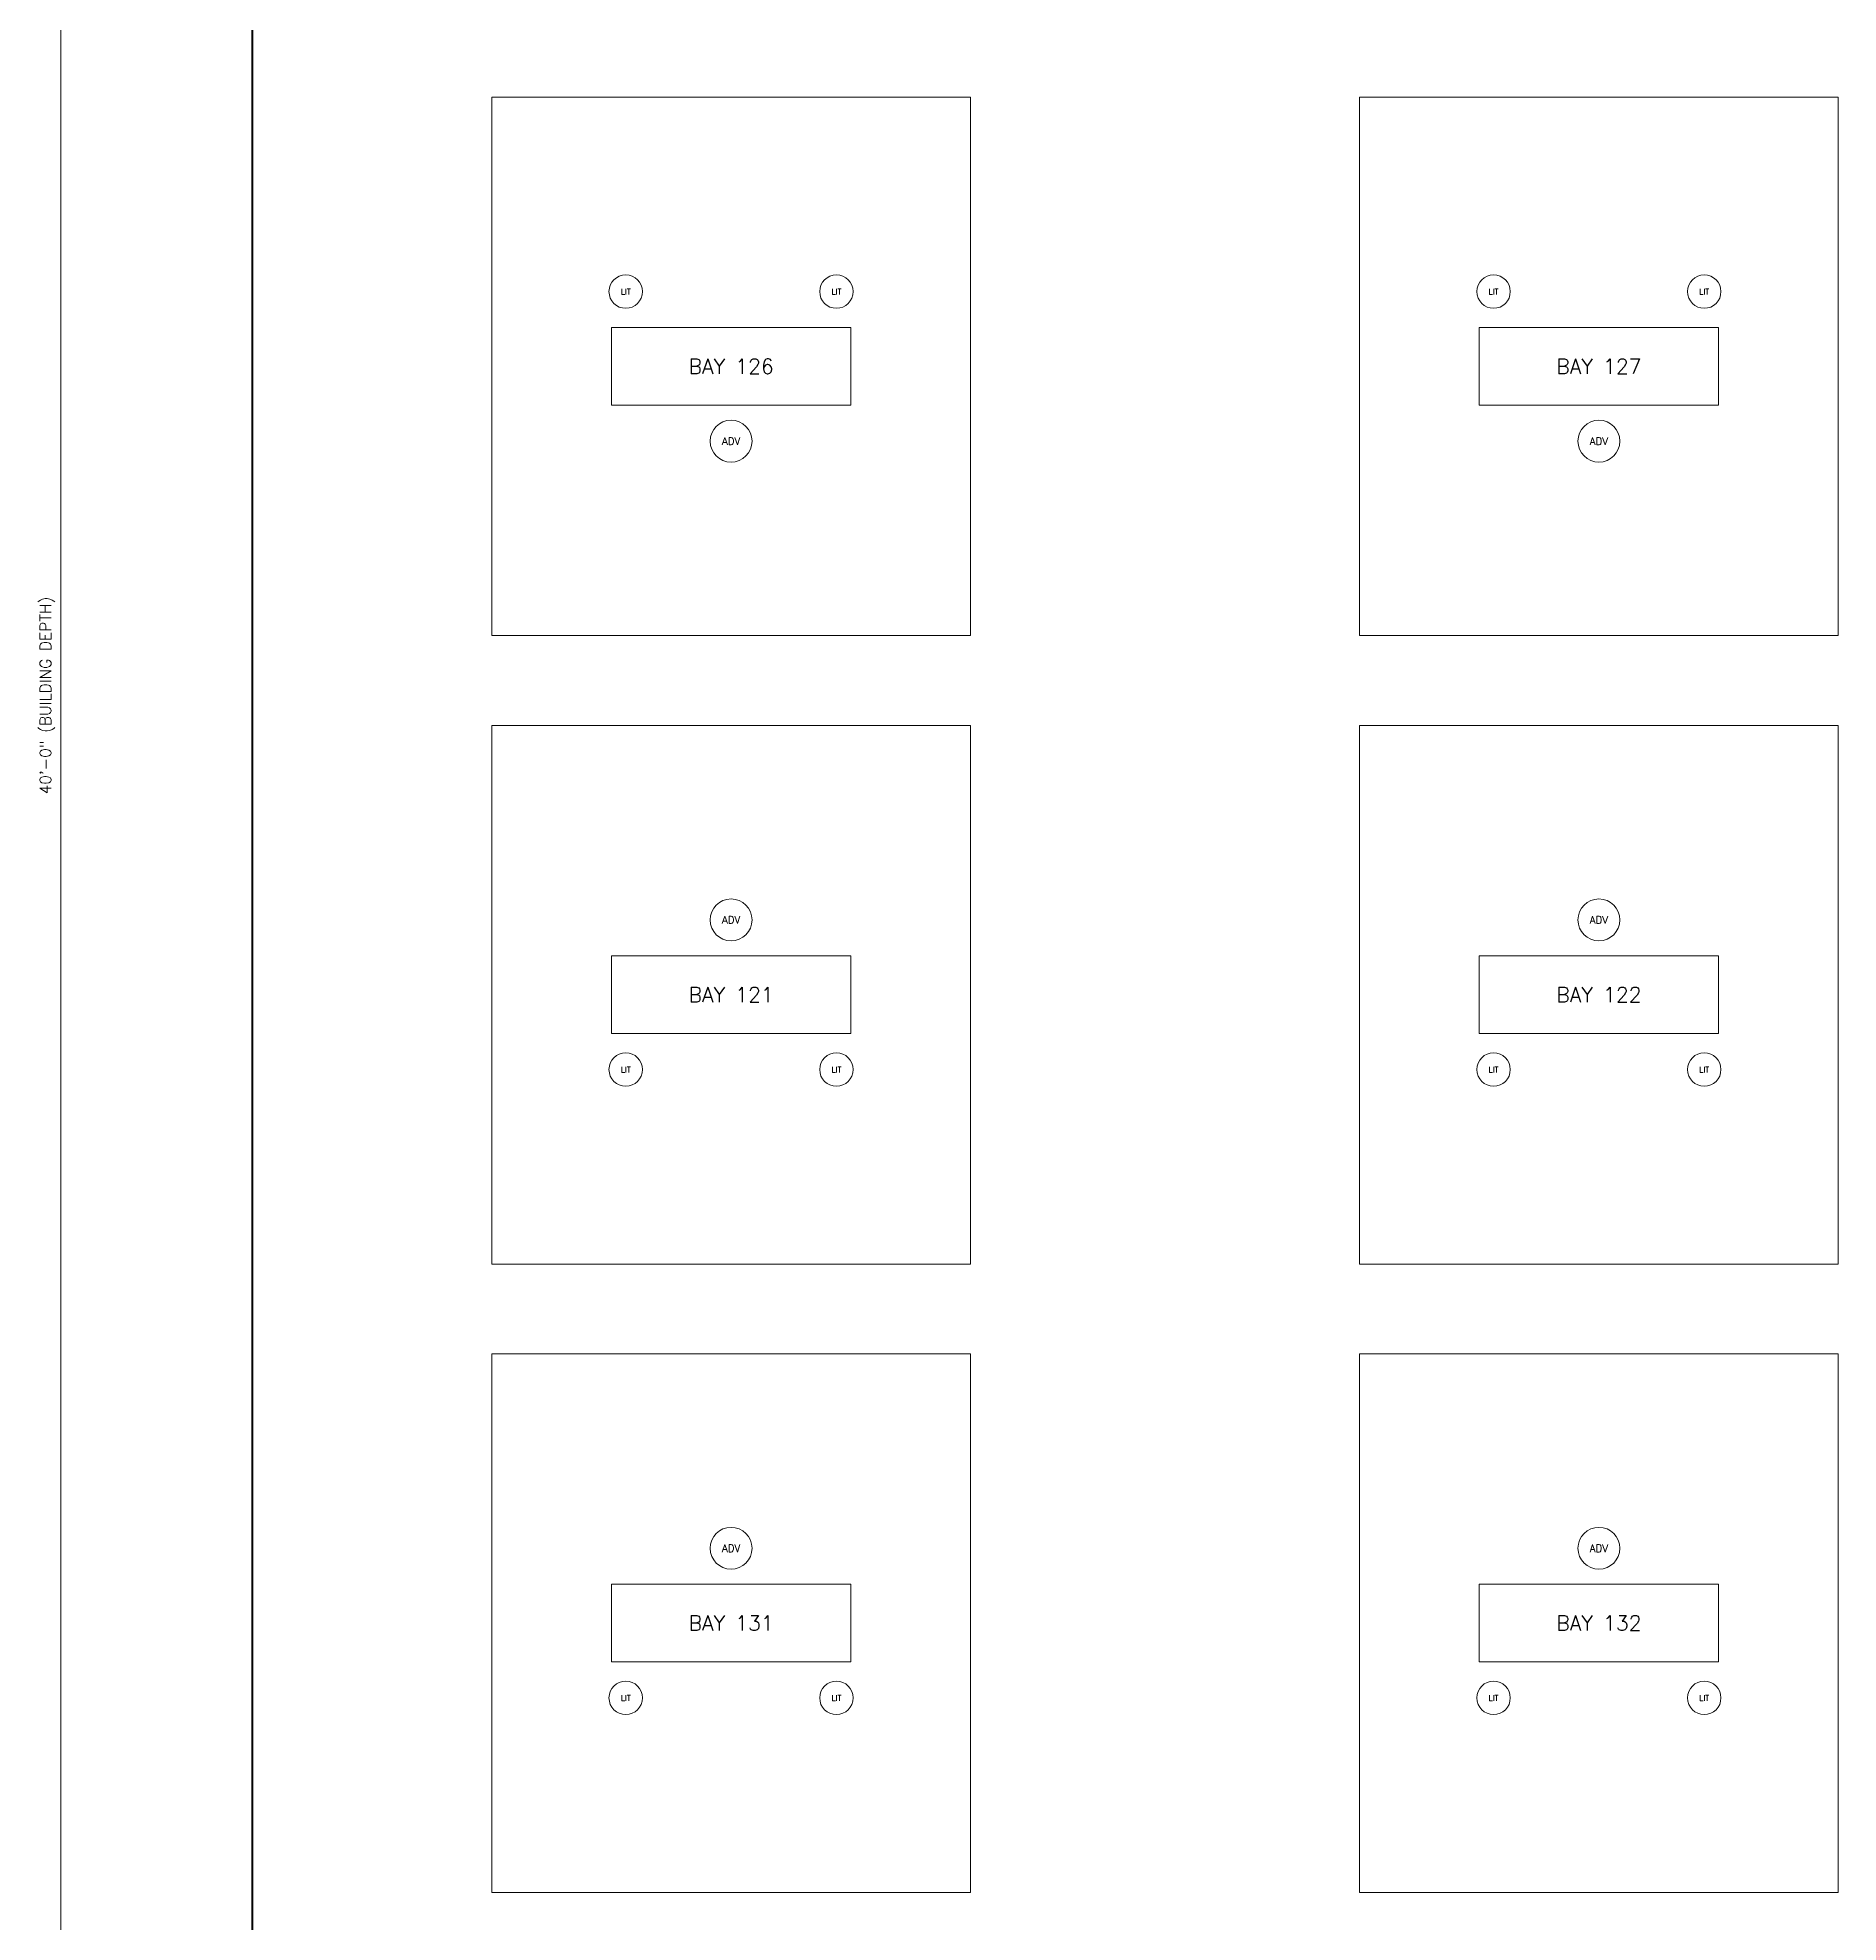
# Model space of a CAD drawing. Header units: inches. Extents: x 0 to 1800, y 0 to 1191.
# Drawn here: x 377 to 738, y 300 to 677.9 of the extents above; entities that cross this region are included whole.
import ezdxf
from ezdxf.enums import TextEntityAlignment as Align

# ---------------------------------------------------------------- set-up
doc = ezdxf.new("R2010")
doc.units = ezdxf.units.IN
doc.header["$MEASUREMENT"] = 0
for name, color, linetype in [('A-BAY', 3, 'Continuous'), ('A-DIM', 4, 'Continuous'), ('A-FURN', 1, 'Continuous'), ('A-JALI', 6, 'Continuous'), ('A-WALL', 7, 'Continuous')]:
    doc.layers.add(name, color=color, linetype=linetype)
doc.styles.add('SIMPLEX', font='simplex.shx')

msp = doc.modelspace()

# ---------------------------------------------------------------- linework, layer by layer
at = {"layer": 'A-BAY', "lineweight": 15}
for p, q in [((564, 558), (564, 666)), ((738, 558), (738, 666)), ((468, 558), (564, 558)), ((642, 558), (738, 558)), ((564, 432), (564, 540)), ((738, 432), (738, 540)), ((468, 432), (564, 432)), ((642, 432), (738, 432)), ((564, 306), (564, 414)), ((738, 306), (738, 414)), ((468, 306), (564, 306)), ((642, 306), (738, 306))]:
    msp.add_line(p, q, dxfattribs=at)
at = {"layer": 'A-DIM', "lineweight": 18}
msp.add_line((381.6, 216), (381.6, 876), dxfattribs=at)
at = {"layer": 'A-FURN', "lineweight": 20}
for p, q in [((540, 619.8), (492, 619.8)), ((492, 619.8), (492, 604.2)), ((540, 604.2), (540, 619.8)), ((714, 619.8), (666, 619.8)), ((666, 619.8), (666, 604.2)), ((714, 604.2), (714, 619.8)), ((492, 604.2), (540, 604.2)), ((666, 604.2), (714, 604.2)), ((540, 493.8), (492, 493.8)), ((492, 493.8), (492, 478.2)), ((540, 478.2), (540, 493.8)), ((714, 493.8), (666, 493.8)), ((666, 493.8), (666, 478.2)), ((714, 478.2), (714, 493.8)), ((492, 478.2), (540, 478.2)), ((666, 478.2), (714, 478.2)), ((540, 367.8), (492, 367.8)), ((492, 367.8), (492, 352.2)), ((540, 352.2), (540, 367.8)), ((714, 367.8), (666, 367.8)), ((666, 367.8), (666, 352.2)), ((714, 352.2), (714, 367.8)), ((492, 352.2), (540, 352.2)), ((666, 352.2), (714, 352.2))]:
    msp.add_line(p, q, dxfattribs=at)
at = {"layer": 'A-FURN', "lineweight": 15}
for centre in [(494.88, 627), (537.12, 627), (668.88, 627), (711.12, 627), (494.88, 471), (537.12, 471), (668.88, 471), (711.12, 471), (494.88, 345), (537.12, 345), (668.88, 345), (711.12, 345)]:
    msp.add_circle(centre, 3.36, dxfattribs=at)
at = {"layer": 'A-FURN', "lineweight": 18}
for centre in [(516, 597), (690, 597), (516, 501), (690, 501), (516, 375), (690, 375)]:
    msp.add_circle(centre, 4.2, dxfattribs=at)
at = {"layer": 'A-JALI', "lineweight": 20}
for p, q in [((468, 666), (564, 666)), ((468, 558), (468, 666)), ((642, 666), (738, 666)), ((642, 558), (642, 666)), ((468, 540), (564, 540)), ((468, 432), (468, 540)), ((642, 540), (738, 540)), ((642, 432), (642, 540)), ((468, 414), (564, 414)), ((468, 306), (468, 414)), ((642, 414), (738, 414)), ((642, 306), (642, 414))]:
    msp.add_line(p, q, dxfattribs=at)
at = {"layer": 'A-WALL', "lineweight": 50}
msp.add_line((420, 876), (420, 216), dxfattribs=at)

# ---------------------------------------------------------------- texts
at = {"layer": 'A-BAY', "style": 'SIMPLEX'}
for s, p in [('BAY 126', (516, 612)), ('BAY 127', (690, 612)), ('BAY 121', (516, 486)), ('BAY 122', (690, 486)), ('BAY 131', (516, 360)), ('BAY 132', (690, 360))]:
    msp.add_text(s, height=3, dxfattribs=at).set_placement(p, align=Align.MIDDLE_CENTER)
at = {"layer": 'A-DIM', "style": 'SIMPLEX'}
msp.add_text('40\'-0" (BUILDING DEPTH)', height=2.25, rotation=90, dxfattribs=at).set_placement((377.4, 546), align=Align.TOP_CENTER)
at = {"layer": 'A-FURN', "style": 'SIMPLEX'}
for s, height, p in [('LIT', 1.125, (494.88, 627)), ('LIT', 1.125, (537.12, 627)), ('LIT', 1.125, (668.88, 627)), ('LIT', 1.125, (711.12, 627)), ('ADV', 1.5, (516, 597)), ('ADV', 1.5, (690, 597)), ('ADV', 1.5, (516, 501)), ('ADV', 1.5, (690, 501)), ('LIT', 1.125, (494.88, 471)), ('LIT', 1.125, (537.12, 471)), ('LIT', 1.125, (668.88, 471)), ('LIT', 1.125, (711.12, 471)), ('ADV', 1.5, (516, 375)), ('ADV', 1.5, (690, 375)), ('LIT', 1.125, (494.88, 345)), ('LIT', 1.125, (537.12, 345)), ('LIT', 1.125, (668.88, 345)), ('LIT', 1.125, (711.12, 345))]:
    msp.add_text(s, height=height, dxfattribs=at).set_placement(p, align=Align.MIDDLE_CENTER)

doc.saveas('drawing.dxf')
